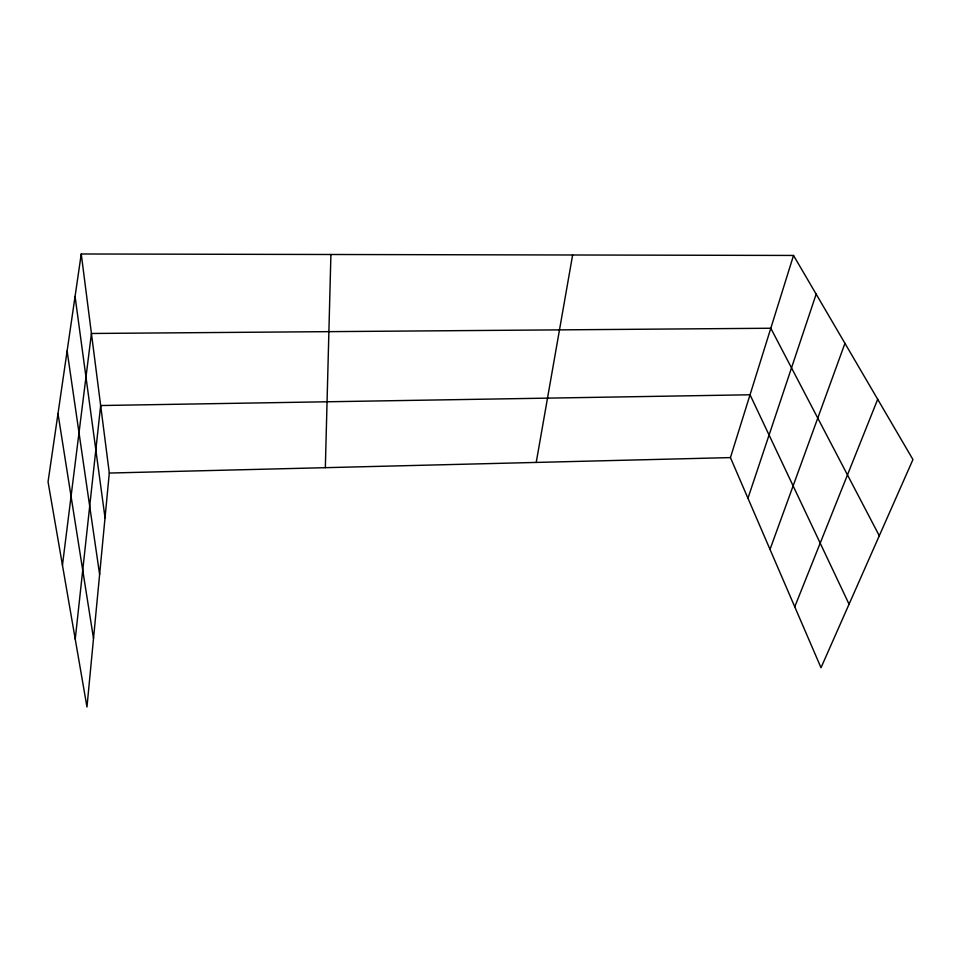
<?xml version="1.0" encoding="UTF-8"?>
<svg xmlns="http://www.w3.org/2000/svg" width="961" height="961" viewBox="0 0 961 961"><rect width="100%" height="100%" fill="white"/><g stroke="black" fill="none" stroke-linecap="round" stroke-linejoin="round"><path stroke-width="1.44" d="M325.335 467.671L330.908 254.497M81.253 253.98L109.302 473.052L86.971 707.02L48.05 481.845L81.253 253.98L793.522 255.446L912.95 459.55L821.006 667.727L730.432 457.592L793.522 255.446M75.234 639.113L100.653 405.53L750.036 394.779L849.068 604.193M62.453 565.188L91.427 333.479L770.794 328.242L879.291 535.77M536.226 462.421L572.636 254.989M747.958 498.254L816.153 294.126M770.013 549.416L844.947 343.341M794.747 606.811L877.693 399.295M109.302 473.052L730.432 457.592M57.996 413.614L93.517 638.488M67.114 350.969L99.62 574.426M75.066 296.456L105.025 517.787"/></g></svg>
